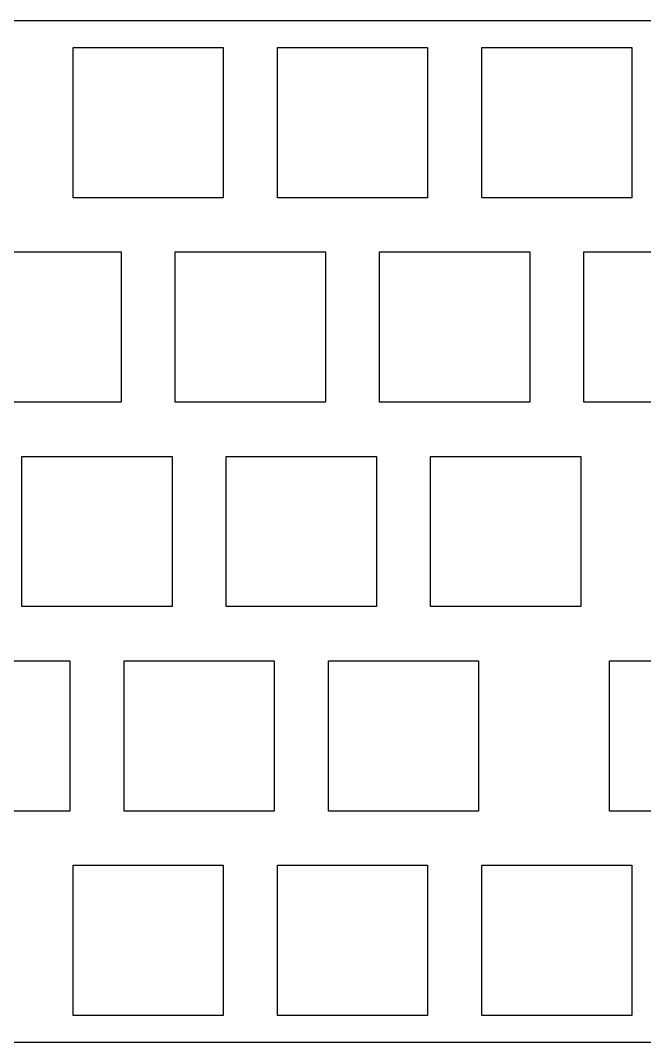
# Model space of a CAD drawing. Header units: millimetres. Extents: x 41 to 346, y 6 to 101.
# Drawn here: x 229.1 to 287.3, y 6 to 101.2 of the extents above; entities that cross this region are included whole.
import ezdxf

# ---------------------------------------------------------------- set-up
doc = ezdxf.new("R2010")
doc.units = ezdxf.units.MM
doc.layers.add('Body002', color=7, linetype='CONTINUOUS')

msp = doc.modelspace()

# ---------------------------------------------------------------- linework, layer by layer
at = {"layer": 'Body002'}
for p, q in [((41, 101.25, 46.1), (345.5, 101.25, 46.1)), ((41, 101.25, 44.6), (345.5, 101.25, 44.6)), ((41, 101.25, 46.1), (345.5, 101.25, 46.1)), ((41, 101.25, 44.6), (345.5, 101.25, 44.6)), ((234.025, 98.725, 46.1), (248.025, 98.725, 46.1)), ((234.025, 84.725, 46.1), (234.025, 98.725, 46.1)), ((234.025, 98.725, 44.6), (234.025, 98.725, 46.1)), ((234.025, 98.725, 44.6), (248.025, 98.725, 44.6)), ((234.025, 98.725, 46.1), (248.025, 98.725, 46.1)), ((234.025, 98.725, 44.6), (234.025, 98.725, 46.1)), ((234.025, 84.725, 44.6), (234.025, 98.725, 44.6)), ((234.025, 84.725, 46.1), (234.025, 98.725, 46.1)), ((234.025, 98.725, 44.6), (248.025, 98.725, 44.6)), ((234.025, 84.725, 44.6), (234.025, 98.725, 44.6)), ((248.025, 98.725, 46.1), (248.025, 84.725, 46.1)), ((248.025, 98.725, 44.6), (248.025, 98.725, 46.1)), ((248.025, 98.725, 44.6), (248.025, 98.725, 46.1)), ((248.025, 98.725, 44.6), (248.025, 84.725, 44.6)), ((248.025, 98.725, 46.1), (248.025, 84.725, 46.1)), ((248.025, 98.725, 44.6), (248.025, 84.725, 44.6)), ((253.075, 98.725, 46.1), (267.075, 98.725, 46.1)), ((253.075, 84.725, 46.1), (253.075, 98.725, 46.1)), ((253.075, 98.725, 44.6), (253.075, 98.725, 46.1)), ((253.075, 98.725, 44.6), (267.075, 98.725, 44.6)), ((253.075, 98.725, 46.1), (267.075, 98.725, 46.1)), ((253.075, 98.725, 44.6), (253.075, 98.725, 46.1)), ((253.075, 84.725, 44.6), (253.075, 98.725, 44.6)), ((253.075, 84.725, 46.1), (253.075, 98.725, 46.1)), ((253.075, 98.725, 44.6), (267.075, 98.725, 44.6)), ((253.075, 84.725, 44.6), (253.075, 98.725, 44.6)), ((267.075, 98.725, 46.1), (267.075, 84.725, 46.1)), ((267.075, 98.725, 44.6), (267.075, 98.725, 46.1)), ((267.075, 98.725, 44.6), (267.075, 98.725, 46.1)), ((267.075, 98.725, 44.6), (267.075, 84.725, 44.6)), ((267.075, 98.725, 46.1), (267.075, 84.725, 46.1)), ((267.075, 98.725, 44.6), (267.075, 84.725, 44.6)), ((272.125, 98.725, 46.1), (286.125, 98.725, 46.1)), ((272.125, 84.725, 46.1), (272.125, 98.725, 46.1)), ((272.125, 98.725, 44.6), (272.125, 98.725, 46.1)), ((272.125, 98.725, 44.6), (286.125, 98.725, 44.6)), ((272.125, 98.725, 46.1), (286.125, 98.725, 46.1)), ((272.125, 98.725, 44.6), (272.125, 98.725, 46.1)), ((272.125, 84.725, 44.6), (272.125, 98.725, 44.6)), ((272.125, 84.725, 46.1), (272.125, 98.725, 46.1)), ((272.125, 98.725, 44.6), (286.125, 98.725, 44.6)), ((272.125, 84.725, 44.6), (272.125, 98.725, 44.6)), ((286.125, 98.725, 46.1), (286.125, 84.725, 46.1)), ((286.125, 98.725, 44.6), (286.125, 98.725, 46.1)), ((286.125, 98.725, 44.6), (286.125, 98.725, 46.1)), ((286.125, 98.725, 44.6), (286.125, 84.725, 44.6)), ((286.125, 98.725, 46.1), (286.125, 84.725, 46.1)), ((286.125, 98.725, 44.6), (286.125, 84.725, 44.6)), ((248.025, 84.725, 46.1), (234.025, 84.725, 46.1)), ((234.025, 84.725, 44.6), (234.025, 84.725, 46.1)), ((234.025, 84.725, 44.6), (234.025, 84.725, 46.1)), ((248.025, 84.725, 44.6), (234.025, 84.725, 44.6)), ((248.025, 84.725, 46.1), (234.025, 84.725, 46.1)), ((248.025, 84.725, 44.6), (234.025, 84.725, 44.6)), ((248.025, 84.725, 44.6), (248.025, 84.725, 46.1)), ((248.025, 84.725, 44.6), (248.025, 84.725, 46.1)), ((267.075, 84.725, 46.1), (253.075, 84.725, 46.1)), ((253.075, 84.725, 44.6), (253.075, 84.725, 46.1)), ((253.075, 84.725, 44.6), (253.075, 84.725, 46.1)), ((267.075, 84.725, 44.6), (253.075, 84.725, 44.6)), ((267.075, 84.725, 46.1), (253.075, 84.725, 46.1)), ((267.075, 84.725, 44.6), (253.075, 84.725, 44.6)), ((267.075, 84.725, 44.6), (267.075, 84.725, 46.1)), ((267.075, 84.725, 44.6), (267.075, 84.725, 46.1)), ((286.125, 84.725, 46.1), (272.125, 84.725, 46.1)), ((272.125, 84.725, 44.6), (272.125, 84.725, 46.1)), ((272.125, 84.725, 44.6), (272.125, 84.725, 46.1)), ((286.125, 84.725, 44.6), (272.125, 84.725, 44.6)), ((286.125, 84.725, 46.1), (272.125, 84.725, 46.1)), ((286.125, 84.725, 44.6), (272.125, 84.725, 44.6)), ((286.125, 84.725, 44.6), (286.125, 84.725, 46.1)), ((286.125, 84.725, 44.6), (286.125, 84.725, 46.1)), ((224.5, 79.675, 46.1), (238.5, 79.675, 46.1)), ((224.5, 79.675, 44.6), (238.5, 79.675, 44.6)), ((224.5, 79.675, 46.1), (238.5, 79.675, 46.1)), ((224.5, 79.675, 44.6), (238.5, 79.675, 44.6)), ((238.5, 79.675, 46.1), (238.5, 65.675, 46.1)), ((238.5, 79.675, 44.6), (238.5, 79.675, 46.1)), ((238.5, 79.675, 44.6), (238.5, 79.675, 46.1)), ((238.5, 79.675, 44.6), (238.5, 65.675, 44.6)), ((238.5, 79.675, 46.1), (238.5, 65.675, 46.1)), ((238.5, 79.675, 44.6), (238.5, 65.675, 44.6)), ((243.55, 79.675, 46.1), (257.55, 79.675, 46.1)), ((243.55, 65.675, 46.1), (243.55, 79.675, 46.1)), ((243.55, 79.675, 44.6), (243.55, 79.675, 46.1)), ((243.55, 79.675, 44.6), (257.55, 79.675, 44.6)), ((243.55, 79.675, 46.1), (257.55, 79.675, 46.1)), ((243.55, 79.675, 44.6), (243.55, 79.675, 46.1)), ((243.55, 65.675, 44.6), (243.55, 79.675, 44.6)), ((243.55, 65.675, 46.1), (243.55, 79.675, 46.1)), ((243.55, 79.675, 44.6), (257.55, 79.675, 44.6)), ((243.55, 65.675, 44.6), (243.55, 79.675, 44.6)), ((257.55, 79.675, 46.1), (257.55, 65.675, 46.1)), ((257.55, 79.675, 44.6), (257.55, 79.675, 46.1)), ((257.55, 79.675, 44.6), (257.55, 79.675, 46.1)), ((257.55, 79.675, 44.6), (257.55, 65.675, 44.6)), ((257.55, 79.675, 46.1), (257.55, 65.675, 46.1)), ((257.55, 79.675, 44.6), (257.55, 65.675, 44.6)), ((262.6, 79.675, 46.1), (276.6, 79.675, 46.1)), ((262.6, 65.675, 46.1), (262.6, 79.675, 46.1)), ((262.6, 79.675, 44.6), (262.6, 79.675, 46.1)), ((262.6, 79.675, 44.6), (276.6, 79.675, 44.6)), ((262.6, 79.675, 46.1), (276.6, 79.675, 46.1)), ((262.6, 79.675, 44.6), (262.6, 79.675, 46.1)), ((262.6, 65.675, 44.6), (262.6, 79.675, 44.6)), ((262.6, 65.675, 46.1), (262.6, 79.675, 46.1)), ((262.6, 79.675, 44.6), (276.6, 79.675, 44.6)), ((262.6, 65.675, 44.6), (262.6, 79.675, 44.6)), ((276.6, 79.675, 46.1), (276.6, 65.675, 46.1)), ((276.6, 79.675, 44.6), (276.6, 79.675, 46.1)), ((276.6, 79.675, 44.6), (276.6, 79.675, 46.1)), ((276.6, 79.675, 44.6), (276.6, 65.675, 44.6)), ((276.6, 79.675, 46.1), (276.6, 65.675, 46.1)), ((276.6, 79.675, 44.6), (276.6, 65.675, 44.6)), ((281.65, 79.675, 46.1), (295.65, 79.675, 46.1)), ((281.65, 65.675, 46.1), (281.65, 79.675, 46.1)), ((281.65, 79.675, 44.6), (281.65, 79.675, 46.1)), ((281.65, 79.675, 44.6), (295.65, 79.675, 44.6)), ((281.65, 79.675, 46.1), (295.65, 79.675, 46.1)), ((281.65, 79.675, 44.6), (281.65, 79.675, 46.1)), ((281.65, 65.675, 44.6), (281.65, 79.675, 44.6)), ((281.65, 65.675, 46.1), (281.65, 79.675, 46.1)), ((281.65, 79.675, 44.6), (295.65, 79.675, 44.6)), ((281.65, 65.675, 44.6), (281.65, 79.675, 44.6)), ((238.5, 65.675, 46.1), (224.5, 65.675, 46.1)), ((238.5, 65.675, 44.6), (224.5, 65.675, 44.6)), ((238.5, 65.675, 46.1), (224.5, 65.675, 46.1)), ((238.5, 65.675, 44.6), (224.5, 65.675, 44.6)), ((238.5, 65.675, 44.6), (238.5, 65.675, 46.1)), ((238.5, 65.675, 44.6), (238.5, 65.675, 46.1)), ((257.55, 65.675, 46.1), (243.55, 65.675, 46.1)), ((243.55, 65.675, 44.6), (243.55, 65.675, 46.1)), ((243.55, 65.675, 44.6), (243.55, 65.675, 46.1)), ((257.55, 65.675, 44.6), (243.55, 65.675, 44.6)), ((257.55, 65.675, 46.1), (243.55, 65.675, 46.1)), ((257.55, 65.675, 44.6), (243.55, 65.675, 44.6)), ((257.55, 65.675, 44.6), (257.55, 65.675, 46.1)), ((257.55, 65.675, 44.6), (257.55, 65.675, 46.1)), ((276.6, 65.675, 46.1), (262.6, 65.675, 46.1)), ((262.6, 65.675, 44.6), (262.6, 65.675, 46.1)), ((262.6, 65.675, 44.6), (262.6, 65.675, 46.1)), ((276.6, 65.675, 44.6), (262.6, 65.675, 44.6)), ((276.6, 65.675, 46.1), (262.6, 65.675, 46.1)), ((276.6, 65.675, 44.6), (262.6, 65.675, 44.6)), ((276.6, 65.675, 44.6), (276.6, 65.675, 46.1)), ((276.6, 65.675, 44.6), (276.6, 65.675, 46.1)), ((295.65, 65.675, 46.1), (281.65, 65.675, 46.1)), ((281.65, 65.675, 44.6), (281.65, 65.675, 46.1)), ((281.65, 65.675, 44.6), (281.65, 65.675, 46.1)), ((295.65, 65.675, 44.6), (281.65, 65.675, 44.6)), ((295.65, 65.675, 46.1), (281.65, 65.675, 46.1)), ((295.65, 65.675, 44.6), (281.65, 65.675, 44.6)), ((229.2625, 60.625, 46.1), (243.2625, 60.625, 46.1)), ((229.2625, 46.625, 46.1), (229.2625, 60.625, 46.1)), ((229.2625, 60.625, 44.6), (229.2625, 60.625, 46.1)), ((229.2625, 60.625, 44.6), (243.2625, 60.625, 44.6)), ((229.2625, 60.625, 46.1), (243.2625, 60.625, 46.1)), ((229.2625, 60.625, 44.6), (229.2625, 60.625, 46.1)), ((229.2625, 46.625, 44.6), (229.2625, 60.625, 44.6)), ((229.2625, 46.625, 46.1), (229.2625, 60.625, 46.1)), ((229.2625, 60.625, 44.6), (243.2625, 60.625, 44.6)), ((229.2625, 46.625, 44.6), (229.2625, 60.625, 44.6)), ((243.2625, 60.625, 46.1), (243.2625, 46.625, 46.1)), ((243.2625, 60.625, 44.6), (243.2625, 60.625, 46.1)), ((243.2625, 60.625, 44.6), (243.2625, 60.625, 46.1)), ((243.2625, 60.625, 44.6), (243.2625, 46.625, 44.6)), ((243.2625, 60.625, 46.1), (243.2625, 46.625, 46.1)), ((243.2625, 60.625, 44.6), (243.2625, 46.625, 44.6)), ((248.3125, 60.625, 46.1), (262.3125, 60.625, 46.1)), ((248.3125, 46.625, 46.1), (248.3125, 60.625, 46.1)), ((248.3125, 60.625, 44.6), (248.3125, 60.625, 46.1)), ((248.3125, 60.625, 44.6), (262.3125, 60.625, 44.6)), ((248.3125, 60.625, 46.1), (262.3125, 60.625, 46.1)), ((248.3125, 60.625, 44.6), (248.3125, 60.625, 46.1)), ((248.3125, 46.625, 44.6), (248.3125, 60.625, 44.6)), ((248.3125, 46.625, 46.1), (248.3125, 60.625, 46.1)), ((248.3125, 60.625, 44.6), (262.3125, 60.625, 44.6)), ((248.3125, 46.625, 44.6), (248.3125, 60.625, 44.6)), ((262.3125, 60.625, 46.1), (262.3125, 46.625, 46.1)), ((262.3125, 60.625, 44.6), (262.3125, 60.625, 46.1)), ((262.3125, 60.625, 44.6), (262.3125, 60.625, 46.1)), ((262.3125, 60.625, 44.6), (262.3125, 46.625, 44.6)), ((262.3125, 60.625, 46.1), (262.3125, 46.625, 46.1)), ((262.3125, 60.625, 44.6), (262.3125, 46.625, 44.6)), ((267.3625, 60.625, 46.1), (281.3625, 60.625, 46.1)), ((267.3625, 46.625, 46.1), (267.3625, 60.625, 46.1)), ((267.3625, 60.625, 44.6), (267.3625, 60.625, 46.1)), ((267.3625, 60.625, 44.6), (281.3625, 60.625, 44.6)), ((267.3625, 60.625, 46.1), (281.3625, 60.625, 46.1)), ((267.3625, 60.625, 44.6), (267.3625, 60.625, 46.1)), ((267.3625, 46.625, 44.6), (267.3625, 60.625, 44.6)), ((267.3625, 46.625, 46.1), (267.3625, 60.625, 46.1)), ((267.3625, 60.625, 44.6), (281.3625, 60.625, 44.6)), ((267.3625, 46.625, 44.6), (267.3625, 60.625, 44.6)), ((281.3625, 60.625, 46.1), (281.3625, 46.625, 46.1)), ((281.3625, 60.625, 44.6), (281.3625, 60.625, 46.1)), ((281.3625, 60.625, 44.6), (281.3625, 60.625, 46.1)), ((281.3625, 60.625, 44.6), (281.3625, 46.625, 44.6)), ((281.3625, 60.625, 46.1), (281.3625, 46.625, 46.1)), ((281.3625, 60.625, 44.6), (281.3625, 46.625, 44.6)), ((243.2625, 46.625, 46.1), (229.2625, 46.625, 46.1)), ((229.2625, 46.625, 44.6), (229.2625, 46.625, 46.1)), ((229.2625, 46.625, 44.6), (229.2625, 46.625, 46.1)), ((243.2625, 46.625, 44.6), (229.2625, 46.625, 44.6)), ((243.2625, 46.625, 46.1), (229.2625, 46.625, 46.1)), ((243.2625, 46.625, 44.6), (229.2625, 46.625, 44.6)), ((243.2625, 46.625, 44.6), (243.2625, 46.625, 46.1)), ((243.2625, 46.625, 44.6), (243.2625, 46.625, 46.1)), ((262.3125, 46.625, 46.1), (248.3125, 46.625, 46.1)), ((248.3125, 46.625, 44.6), (248.3125, 46.625, 46.1)), ((248.3125, 46.625, 44.6), (248.3125, 46.625, 46.1)), ((262.3125, 46.625, 44.6), (248.3125, 46.625, 44.6)), ((262.3125, 46.625, 46.1), (248.3125, 46.625, 46.1)), ((262.3125, 46.625, 44.6), (248.3125, 46.625, 44.6)), ((262.3125, 46.625, 44.6), (262.3125, 46.625, 46.1)), ((262.3125, 46.625, 44.6), (262.3125, 46.625, 46.1)), ((281.3625, 46.625, 46.1), (267.3625, 46.625, 46.1)), ((267.3625, 46.625, 44.6), (267.3625, 46.625, 46.1)), ((267.3625, 46.625, 44.6), (267.3625, 46.625, 46.1)), ((281.3625, 46.625, 44.6), (267.3625, 46.625, 44.6)), ((281.3625, 46.625, 46.1), (267.3625, 46.625, 46.1)), ((281.3625, 46.625, 44.6), (267.3625, 46.625, 44.6)), ((281.3625, 46.625, 44.6), (281.3625, 46.625, 46.1)), ((281.3625, 46.625, 44.6), (281.3625, 46.625, 46.1)), ((219.7377, 41.575, 46.1), (233.7377, 41.575, 46.1)), ((219.7377, 41.575, 44.6), (233.7377, 41.575, 44.6)), ((219.7377, 41.575, 46.1), (233.7377, 41.575, 46.1)), ((219.7377, 41.575, 44.6), (233.7377, 41.575, 44.6)), ((233.7377, 41.575, 46.1), (233.7377, 27.575, 46.1)), ((233.7377, 41.575, 44.6), (233.7377, 41.575, 46.1)), ((233.7377, 41.575, 44.6), (233.7377, 41.575, 46.1)), ((233.7377, 41.575, 44.6), (233.7377, 27.575, 44.6)), ((233.7377, 41.575, 46.1), (233.7377, 27.575, 46.1)), ((233.7377, 41.575, 44.6), (233.7377, 27.575, 44.6)), ((238.7877, 41.575, 46.1), (252.7877, 41.575, 46.1)), ((238.7877, 27.575, 46.1), (238.7877, 41.575, 46.1)), ((238.7877, 41.575, 44.6), (238.7877, 41.575, 46.1)), ((238.7877, 41.575, 44.6), (252.7877, 41.575, 44.6)), ((238.7877, 41.575, 46.1), (252.7877, 41.575, 46.1)), ((238.7877, 41.575, 44.6), (238.7877, 41.575, 46.1)), ((238.7877, 27.575, 44.6), (238.7877, 41.575, 44.6)), ((238.7877, 27.575, 46.1), (238.7877, 41.575, 46.1)), ((238.7877, 41.575, 44.6), (252.7877, 41.575, 44.6)), ((238.7877, 27.575, 44.6), (238.7877, 41.575, 44.6)), ((252.7877, 41.575, 46.1), (252.7877, 27.575, 46.1)), ((252.7877, 41.575, 44.6), (252.7877, 41.575, 46.1)), ((252.7877, 41.575, 44.6), (252.7877, 41.575, 46.1)), ((252.7877, 41.575, 44.6), (252.7877, 27.575, 44.6)), ((252.7877, 41.575, 46.1), (252.7877, 27.575, 46.1)), ((252.7877, 41.575, 44.6), (252.7877, 27.575, 44.6)), ((257.8377, 41.575, 46.1), (271.8377, 41.575, 46.1)), ((257.8377, 27.575, 46.1), (257.8377, 41.575, 46.1)), ((257.8377, 41.575, 44.6), (257.8377, 41.575, 46.1)), ((257.8377, 41.575, 44.6), (271.8377, 41.575, 44.6)), ((257.8377, 41.575, 46.1), (271.8377, 41.575, 46.1)), ((257.8377, 41.575, 44.6), (257.8377, 41.575, 46.1)), ((257.8377, 27.575, 44.6), (257.8377, 41.575, 44.6)), ((257.8377, 27.575, 46.1), (257.8377, 41.575, 46.1)), ((257.8377, 41.575, 44.6), (271.8377, 41.575, 44.6)), ((257.8377, 27.575, 44.6), (257.8377, 41.575, 44.6)), ((271.8377, 41.575, 46.1), (271.8377, 27.575, 46.1)), ((271.8377, 41.575, 44.6), (271.8377, 41.575, 46.1)), ((271.8377, 41.575, 44.6), (271.8377, 41.575, 46.1)), ((271.8377, 41.575, 44.6), (271.8377, 27.575, 44.6)), ((271.8377, 41.575, 46.1), (271.8377, 27.575, 46.1)), ((271.8377, 41.575, 44.6), (271.8377, 27.575, 44.6)), ((284.03135, 41.575, 46.1), (298.03135, 41.575, 46.1)), ((284.03135, 27.575, 46.1), (284.03135, 41.575, 46.1)), ((284.03135, 41.575, 44.6), (284.03135, 41.575, 46.1)), ((284.03135, 41.575, 44.6), (298.03135, 41.575, 44.6)), ((284.03135, 41.575, 46.1), (298.03135, 41.575, 46.1)), ((284.03135, 41.575, 44.6), (284.03135, 41.575, 46.1)), ((284.03135, 27.575, 44.6), (284.03135, 41.575, 44.6)), ((284.03135, 27.575, 46.1), (284.03135, 41.575, 46.1)), ((284.03135, 41.575, 44.6), (298.03135, 41.575, 44.6)), ((284.03135, 27.575, 44.6), (284.03135, 41.575, 44.6)), ((233.7377, 27.575, 46.1), (219.7377, 27.575, 46.1)), ((233.7377, 27.575, 44.6), (219.7377, 27.575, 44.6)), ((233.7377, 27.575, 46.1), (219.7377, 27.575, 46.1)), ((233.7377, 27.575, 44.6), (219.7377, 27.575, 44.6)), ((233.7377, 27.575, 44.6), (233.7377, 27.575, 46.1)), ((233.7377, 27.575, 44.6), (233.7377, 27.575, 46.1)), ((252.7877, 27.575, 46.1), (238.7877, 27.575, 46.1)), ((238.7877, 27.575, 44.6), (238.7877, 27.575, 46.1)), ((238.7877, 27.575, 44.6), (238.7877, 27.575, 46.1)), ((252.7877, 27.575, 44.6), (238.7877, 27.575, 44.6)), ((252.7877, 27.575, 46.1), (238.7877, 27.575, 46.1)), ((252.7877, 27.575, 44.6), (238.7877, 27.575, 44.6)), ((252.7877, 27.575, 44.6), (252.7877, 27.575, 46.1)), ((252.7877, 27.575, 44.6), (252.7877, 27.575, 46.1)), ((271.8377, 27.575, 46.1), (257.8377, 27.575, 46.1)), ((257.8377, 27.575, 44.6), (257.8377, 27.575, 46.1)), ((257.8377, 27.575, 44.6), (257.8377, 27.575, 46.1)), ((271.8377, 27.575, 44.6), (257.8377, 27.575, 44.6)), ((271.8377, 27.575, 46.1), (257.8377, 27.575, 46.1)), ((271.8377, 27.575, 44.6), (257.8377, 27.575, 44.6)), ((271.8377, 27.575, 44.6), (271.8377, 27.575, 46.1)), ((271.8377, 27.575, 44.6), (271.8377, 27.575, 46.1)), ((298.03135, 27.575, 46.1), (284.03135, 27.575, 46.1)), ((284.03135, 27.575, 44.6), (284.03135, 27.575, 46.1)), ((284.03135, 27.575, 44.6), (284.03135, 27.575, 46.1)), ((298.03135, 27.575, 44.6), (284.03135, 27.575, 44.6)), ((298.03135, 27.575, 46.1), (284.03135, 27.575, 46.1)), ((298.03135, 27.575, 44.6), (284.03135, 27.575, 44.6)), ((234.025, 22.525, 46.1), (248.025, 22.525, 46.1)), ((234.025, 8.525, 46.1), (234.025, 22.525, 46.1)), ((234.025, 22.525, 44.6), (234.025, 22.525, 46.1)), ((234.025, 22.525, 44.6), (248.025, 22.525, 44.6)), ((234.025, 22.525, 46.1), (248.025, 22.525, 46.1)), ((234.025, 22.525, 44.6), (234.025, 22.525, 46.1)), ((234.025, 8.525, 44.6), (234.025, 22.525, 44.6)), ((234.025, 8.525, 46.1), (234.025, 22.525, 46.1)), ((234.025, 22.525, 44.6), (248.025, 22.525, 44.6)), ((234.025, 8.525, 44.6), (234.025, 22.525, 44.6)), ((248.025, 22.525, 46.1), (248.025, 8.525, 46.1)), ((248.025, 22.525, 44.6), (248.025, 22.525, 46.1)), ((248.025, 22.525, 44.6), (248.025, 22.525, 46.1)), ((248.025, 22.525, 44.6), (248.025, 8.525, 44.6)), ((248.025, 22.525, 46.1), (248.025, 8.525, 46.1)), ((248.025, 22.525, 44.6), (248.025, 8.525, 44.6)), ((253.075, 22.525, 46.1), (267.075, 22.525, 46.1)), ((253.075, 8.525, 46.1), (253.075, 22.525, 46.1)), ((253.075, 22.525, 44.6), (253.075, 22.525, 46.1)), ((253.075, 22.525, 44.6), (267.075, 22.525, 44.6)), ((253.075, 22.525, 46.1), (267.075, 22.525, 46.1)), ((253.075, 22.525, 44.6), (253.075, 22.525, 46.1)), ((253.075, 8.525, 44.6), (253.075, 22.525, 44.6)), ((253.075, 8.525, 46.1), (253.075, 22.525, 46.1)), ((253.075, 22.525, 44.6), (267.075, 22.525, 44.6)), ((253.075, 8.525, 44.6), (253.075, 22.525, 44.6)), ((267.075, 22.525, 46.1), (267.075, 8.525, 46.1)), ((267.075, 22.525, 44.6), (267.075, 22.525, 46.1)), ((267.075, 22.525, 44.6), (267.075, 22.525, 46.1)), ((267.075, 22.525, 44.6), (267.075, 8.525, 44.6)), ((267.075, 22.525, 46.1), (267.075, 8.525, 46.1)), ((267.075, 22.525, 44.6), (267.075, 8.525, 44.6)), ((272.125, 22.525, 46.1), (286.125, 22.525, 46.1)), ((272.125, 8.525, 46.1), (272.125, 22.525, 46.1)), ((272.125, 22.525, 44.6), (272.125, 22.525, 46.1)), ((272.125, 22.525, 44.6), (286.125, 22.525, 44.6)), ((272.125, 22.525, 46.1), (286.125, 22.525, 46.1)), ((272.125, 22.525, 44.6), (272.125, 22.525, 46.1)), ((272.125, 8.525, 44.6), (272.125, 22.525, 44.6)), ((272.125, 8.525, 46.1), (272.125, 22.525, 46.1)), ((272.125, 22.525, 44.6), (286.125, 22.525, 44.6)), ((272.125, 8.525, 44.6), (272.125, 22.525, 44.6)), ((286.125, 22.525, 46.1), (286.125, 8.525, 46.1)), ((286.125, 22.525, 44.6), (286.125, 22.525, 46.1)), ((286.125, 22.525, 44.6), (286.125, 22.525, 46.1)), ((286.125, 22.525, 44.6), (286.125, 8.525, 44.6)), ((286.125, 22.525, 46.1), (286.125, 8.525, 46.1)), ((286.125, 22.525, 44.6), (286.125, 8.525, 44.6)), ((248.025, 8.525, 46.1), (234.025, 8.525, 46.1)), ((234.025, 8.525, 44.6), (234.025, 8.525, 46.1)), ((234.025, 8.525, 44.6), (234.025, 8.525, 46.1)), ((248.025, 8.525, 44.6), (234.025, 8.525, 44.6)), ((248.025, 8.525, 46.1), (234.025, 8.525, 46.1)), ((248.025, 8.525, 44.6), (234.025, 8.525, 44.6)), ((248.025, 8.525, 44.6), (248.025, 8.525, 46.1)), ((248.025, 8.525, 44.6), (248.025, 8.525, 46.1)), ((267.075, 8.525, 46.1), (253.075, 8.525, 46.1)), ((253.075, 8.525, 44.6), (253.075, 8.525, 46.1)), ((253.075, 8.525, 44.6), (253.075, 8.525, 46.1)), ((267.075, 8.525, 44.6), (253.075, 8.525, 44.6)), ((267.075, 8.525, 46.1), (253.075, 8.525, 46.1)), ((267.075, 8.525, 44.6), (253.075, 8.525, 44.6)), ((267.075, 8.525, 44.6), (267.075, 8.525, 46.1)), ((267.075, 8.525, 44.6), (267.075, 8.525, 46.1)), ((286.125, 8.525, 46.1), (272.125, 8.525, 46.1)), ((272.125, 8.525, 44.6), (272.125, 8.525, 46.1)), ((272.125, 8.525, 44.6), (272.125, 8.525, 46.1)), ((286.125, 8.525, 44.6), (272.125, 8.525, 44.6)), ((286.125, 8.525, 46.1), (272.125, 8.525, 46.1)), ((286.125, 8.525, 44.6), (272.125, 8.525, 44.6)), ((286.125, 8.525, 44.6), (286.125, 8.525, 46.1)), ((286.125, 8.525, 44.6), (286.125, 8.525, 46.1)), ((345.5, 6, 46.1), (41, 6, 46.1)), ((345.5, 6, 44.6), (41, 6, 44.6)), ((345.5, 6, 46.1), (41, 6, 46.1)), ((345.5, 6, 44.6), (41, 6, 44.6))]:
    msp.add_line(p, q, dxfattribs=at)

doc.saveas('drawing.dxf')
